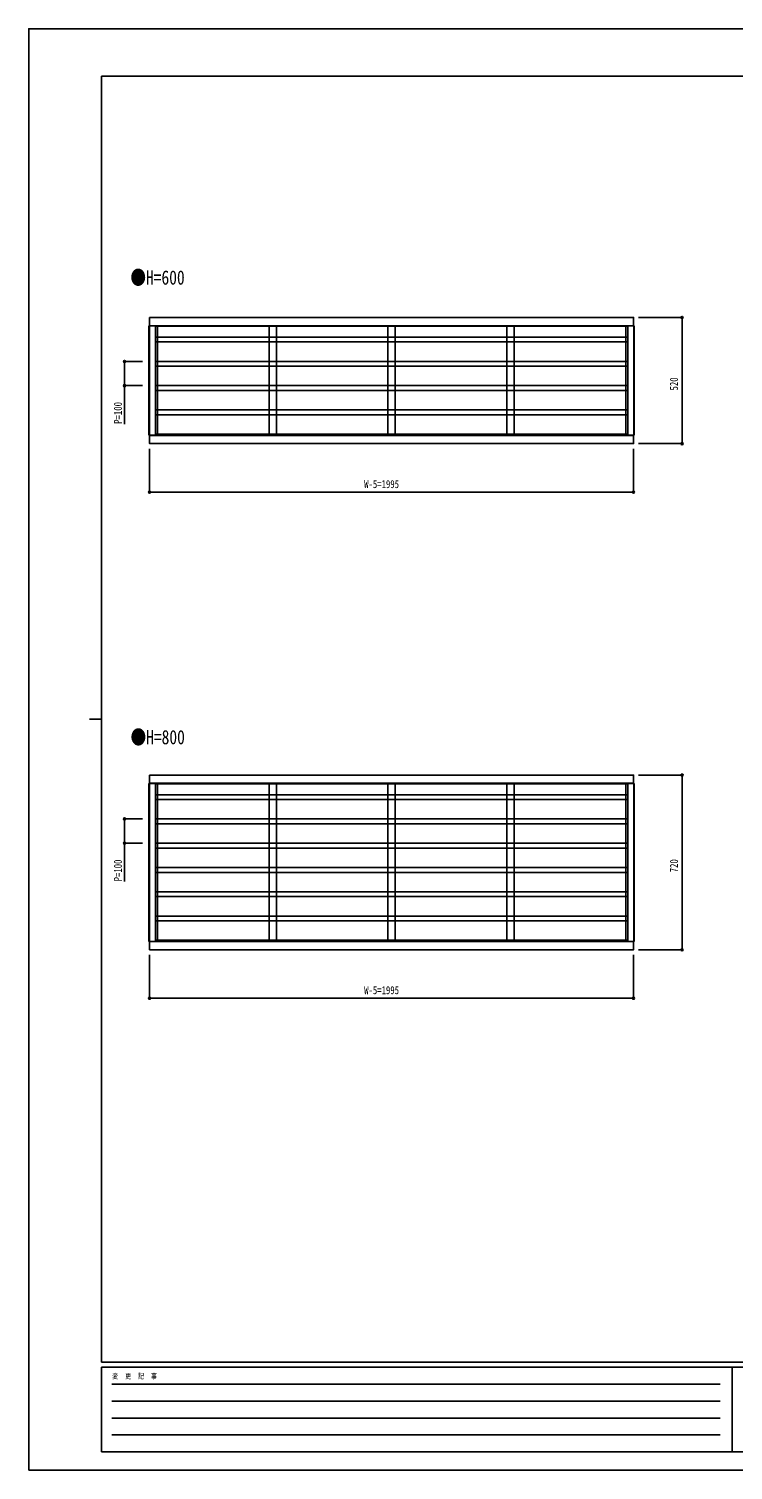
# Model space of a CAD drawing. Units: millimetres, scale not verified. Extents: x -4205 to 4205, y -2970 to 2970.
# Drawn here: x -4205 to -1301, y -2970 to 2970 of the extents above; entities that cross this region are included whole.
import ezdxf
from ezdxf.enums import TextEntityAlignment as Align

# ---------------------------------------------------------------- set-up
doc = ezdxf.new("R2010")
doc.units = ezdxf.units.MM
doc.header["$LTSCALE"] = 16
for name, color, linetype in [('0-1_USER1', 3, 'Continuous'), ('0-2_YKK_A1', 4, 'Continuous'), ('0-3_YKK_D', 6, 'Continuous'), ('0-4_YKK_ZWAK', 7, 'Continuous')]:
    doc.layers.add(name, color=color, linetype=linetype)
doc.styles.add('ＭＳ ゴシック', font='')
doc.styles.get('ＭＳ ゴシック').set_extended_font_data('MS Gothic')

msp = doc.modelspace()

# ---------------------------------------------------------------- linework, layer by layer
at = {"layer": '0-2_YKK_A1'}
for p, q in [((-3710.3, 1745.93), (-3683, 1745.93)), ((-3710.3, 1745.93), (-3710.3, 1294.93)), ((-3708.1, 1745.93), (-3708.1, 1294.93)), ((-3706.6, 1746.43), (-3706.6, 1745.93)), ((-3683, 1745.93), (-3683, 1294.93)), ((-1736.2, 1744.43), (-3683, 1744.43)), ((-3675.1, 1294.43), (-3675.1, 1746.43)), ((-3214.6, 1294.43), (-3214.6, 1746.43)), ((-3184.6, 1294.43), (-3184.6, 1746.43)), ((-2724.6, 1294.43), (-2724.6, 1746.43)), ((-2694.6, 1294.43), (-2694.6, 1746.43)), ((-2234.6, 1294.43), (-2234.6, 1746.43)), ((-2204.6, 1294.43), (-2204.6, 1746.43)), ((-1744.1, 1294.43), (-1744.1, 1746.43)), ((-1708.9, 1745.93), (-1736.2, 1745.93)), ((-1712.6, 1746.43), (-1712.6, 1745.93)), ((-1711.1, 1745.93), (-1711.1, 1294.93)), ((-1708.9, 1745.93), (-1708.9, 1294.93)), ((-1736.2, 1699.43), (-3683, 1699.43)), ((-1736.2, 1679.43), (-3683, 1679.43)), ((-1736.2, 1599.43), (-3683, 1599.43)), ((-1736.2, 1579.43), (-3683, 1579.43)), ((-1736.2, 1499.43), (-3683, 1499.43)), ((-1736.2, 1479.43), (-3683, 1479.43)), ((-1736.2, 1399.43), (-3683, 1399.43)), ((-1736.2, 1379.43), (-3683, 1379.43)), ((-3683, 1294.93), (-3710.3, 1294.93)), ((-3706.6, 1294.93), (-3706.6, 1294.43)), ((-1736.2, 1299.43), (-3683, 1299.43)), ((-1712.6, 1294.93), (-1712.6, 1294.43)), ((-3710.3, -139.75), (-3683, -139.75)), ((-3710.3, -139.75), (-3710.3, -790.75)), ((-3708.1, -139.75), (-3708.1, -790.75)), ((-3706.6, -139.25), (-3706.6, -139.75)), ((-3683, -139.75), (-3683, -790.75)), ((-1736.2, -141.25), (-3683, -141.25)), ((-3675.1, -791.25), (-3675.1, -139.25)), ((-3214.6, -791.25), (-3214.6, -139.25)), ((-3184.6, -791.25), (-3184.6, -139.25)), ((-2724.6, -791.25), (-2724.6, -139.25)), ((-2694.6, -791.25), (-2694.6, -139.25)), ((-2234.6, -791.25), (-2234.6, -139.25)), ((-2204.6, -791.25), (-2204.6, -139.25)), ((-1744.1, -791.25), (-1744.1, -139.25)), ((-1708.9, -139.75), (-1736.2, -139.75)), ((-1712.6, -139.25), (-1712.6, -139.75)), ((-1711.1, -139.75), (-1711.1, -790.75)), ((-1708.9, -139.75), (-1708.9, -790.75)), ((-1736.2, -186.25), (-3683, -186.25)), ((-1736.2, -206.25), (-3683, -206.25)), ((-1736.2, -286.25), (-3683, -286.25)), ((-1736.2, -306.25), (-3683, -306.25)), ((-1736.2, -386.25), (-3683, -386.25)), ((-1736.2, -406.25), (-3683, -406.25)), ((-1736.2, -486.25), (-3683, -486.25)), ((-1736.2, -506.25), (-3683, -506.25)), ((-1736.2, -586.25), (-3683, -586.25)), ((-1736.2, -606.25), (-3683, -606.25)), ((-1736.2, -686.25), (-3683, -686.25)), ((-1736.2, -706.25), (-3683, -706.25)), ((-3683, -790.75), (-3710.3, -790.75)), ((-3706.6, -790.75), (-3706.6, -791.25)), ((-1736.2, -786.25), (-3683, -786.25)), ((-1712.6, -790.75), (-1712.6, -791.25))]:
    msp.add_line(p, q, dxfattribs=at)
for points in [[(-3707.1, 1780.43), (-1712.1, 1780.43), (-1712.1, 1746.43), (-3707.1, 1746.43)], [(-3707.1, 1294.43), (-1712.1, 1294.43), (-1712.1, 1260.43), (-3707.1, 1260.43)], [(-3707.1, -105.25), (-1712.1, -105.25), (-1712.1, -139.25), (-3707.1, -139.25)], [(-3707.1, -791.25), (-1712.1, -791.25), (-1712.1, -825.25), (-3707.1, -825.25)]]:
    msp.add_lwpolyline(points, close=True, dxfattribs=at)
for points in [[(-1736.2, 1745.93), (-1736.2, 1294.93), (-1708.9, 1294.93)], [(-1736.2, -139.75), (-1736.2, -790.75), (-1708.9, -790.75)]]:
    msp.add_lwpolyline(points, dxfattribs=at)
at = {"layer": '0-3_YKK_D'}
for p, q in [((-1691.1, 1780.43), (-1511.1, 1780.43)), ((-1512.1, 1780.43), (-1512.1, 1260.43)), ((-3736.3, 1599.43), (-3811.3, 1599.43)), ((-3736.3, 1499.43), (-3811.3, 1499.43)), ((-1691.1, 1260.43), (-1511.1, 1260.43)), ((-3707.1, 1239.43), (-3707.1, 1059.43)), ((-1712.1, 1239.43), (-1712.1, 1059.43)), ((-3707.1, 1060.43), (-1712.1, 1060.43)), ((-1691.1, -105.25), (-1511.1, -105.25)), ((-1512.1, -105.25), (-1512.1, -825.25)), ((-3736.3, -286.25), (-3811.3, -286.25)), ((-3736.3, -386.25), (-3811.3, -386.25)), ((-1691.1, -825.25), (-1511.1, -825.25)), ((-3707.1, -846.25), (-3707.1, -1026.25)), ((-1712.1, -846.25), (-1712.1, -1026.25)), ((-3707.1, -1025.25), (-1712.1, -1025.25))]:
    msp.add_line(p, q, dxfattribs=at)
for points in [[(-3810.3, 1599.43), (-3810.3, 1499.43), (-3810.3, 1341.23)], [(-3810.3, -286.25), (-3810.3, -386.25), (-3810.3, -544.45)]]:
    msp.add_lwpolyline(points, dxfattribs=at)
for centre in [(-1512.1, 1780.43), (-3810.3, 1599.43), (-3810.3, 1499.43), (-1512.1, 1260.43), (-3707.1, 1060.43), (-1712.1, 1060.43), (-1512.1, -105.25), (-3810.3, -286.25), (-3810.3, -386.25), (-1512.1, -825.25), (-3707.1, -1025.25), (-1712.1, -1025.25)]:
    msp.add_circle(centre, 4.25, dxfattribs=at)
at = {"layer": '0-4_YKK_ZWAK'}
for p, q in [((3895.02, 2775), (-3904.98, 2775)), ((-3904.98, -2525), (-3904.98, 2775)), ((-3954.98, 125), (-3904.98, 125)), ((3895.02, -2525), (-3904.98, -2525)), ((-1304.98, -2545), (-3904.98, -2545)), ((-3904.98, -2895), (-3904.98, -2545)), ((-1304.98, -2545), (-1304.98, -2895)), ((-4.98, -2545), (-1304.98, -2545)), ((-3862.48, -2615), (-1354.98, -2615)), ((-3862.48, -2685), (-1354.98, -2685)), ((-3862.48, -2755), (-1354.98, -2755)), ((-3862.48, -2825), (-1354.98, -2825)), ((-3904.98, -2895), (-1304.98, -2895)), ((-1304.98, -2895), (-4.98, -2895))]:
    msp.add_line(p, q, dxfattribs=at)
msp.add_lwpolyline([(-4205, -2970), (4205, -2970), (4205, 2970), (-4205, 2970)], close=True, dxfattribs=at)

# ---------------------------------------------------------------- texts
at = {"layer": '0-1_USER1', "style": 'ＭＳ ゴシック', "width": 0.8}
for s, p in [('●H=600', (-3786.01, 1898.19)), ('●H=800', (-3785.33, 3.97))]:
    msp.add_text(s, height=58.65, dxfattribs=at).set_placement(p, align=Align.BOTTOM_LEFT)
at = {"layer": '0-3_YKK_D', "style": 'ＭＳ ゴシック', "width": 0.8}
for s, p in [('520', (-1519.1, 1479.63)), ('P=100', (-3811.3, 1342.23)), ('P=100', (-3811.3, -543.45)), ('720', (-1519.1, -506.05))]:
    msp.add_text(s, height=32.99, rotation=90, dxfattribs=at).set_placement(p, align=Align.BOTTOM_LEFT)
for p in [(-2822.4, 1067.43), (-2822.4, -1018.25)]:
    msp.add_text('W-5=1995', height=32.99, dxfattribs=at).set_placement(p, align=Align.BOTTOM_LEFT)
at = {"layer": '0-4_YKK_ZWAK', "style": 'ＭＳ ゴシック', "width": 0.8}
msp.add_text('変  更  記  事', height=21.99, dxfattribs=at).set_placement((-3861.31, -2600), align=Align.BOTTOM_LEFT)

doc.saveas('drawing.dxf')
